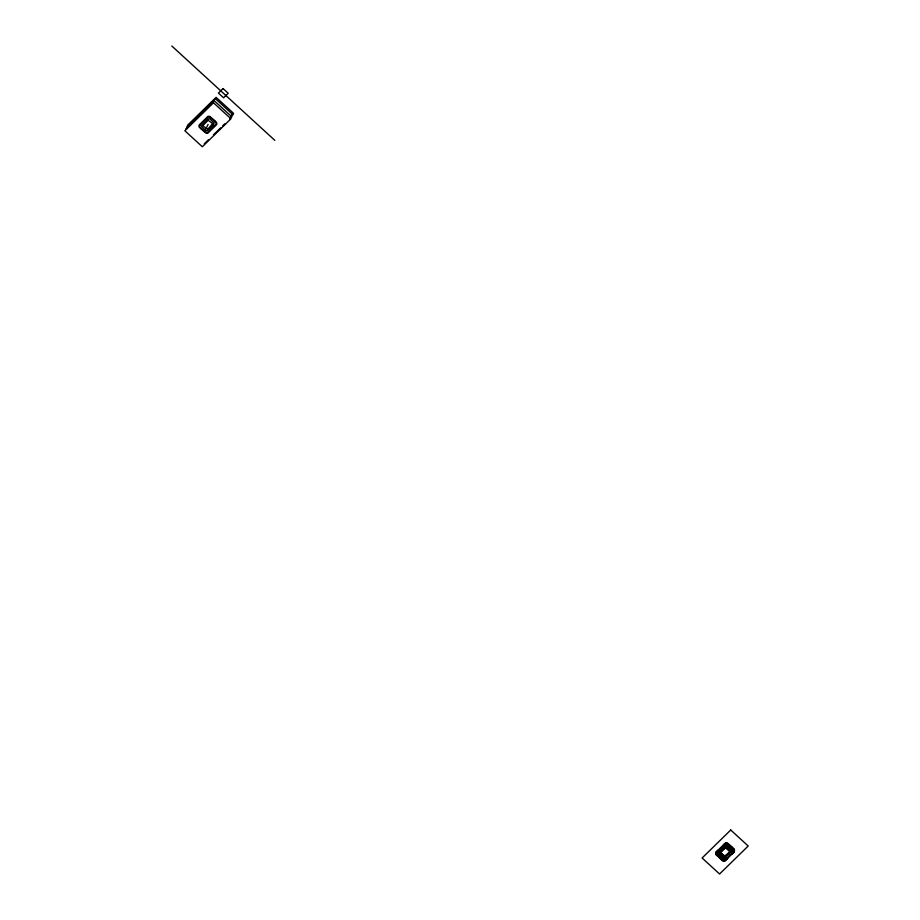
<?xml version="1.0" encoding="UTF-8"?>
<svg xmlns="http://www.w3.org/2000/svg" width="920" height="920" viewBox="0 0 920 920"><rect width="100%" height="100%" fill="white"/><g stroke="black" fill="none" stroke-linecap="round" stroke-linejoin="round"><path stroke-width="1.38" d="M733.182 851.518L731.688 853.323M733.907 851.805L732.101 853.956M205.022 130.697L208.092 124.395M732.297 847.481L733.838 849.102A3.036 2.76 26 0 1 733.976 851.817L732.308 853.748M727.846 849.643L729.192 850.873A6.693 6.095 26 0 1 729.594 851.276L729.525 852.127A9.326 8.487 26 0 0 729.801 851.828L729.951 850.919A6.831 6.221 26 0 0 729.56 850.517L728.295 849.356M717.22 851.034L716.404 852.207A2.691 2.449 26 0 0 716.565 854.277L717.554 855.508A25.84 23.529 26 0 0 718.048 855.98L718.209 856.117M717.036 851.23L716.323 852.184A3.036 2.76 26 0 0 716.461 854.921L718.359 856.267M723.108 849.712L720.716 852.736A6.704 6.095 26 0 0 721.119 853.139L721.211 853.219M719.658 852L718.899 853.863A9.303 8.476 26 0 0 719.279 854.22L723.706 858.279L725.443 857.244M721.096 851.69L720.521 852.138A12.213 11.12 26 0 0 720.164 852.506L720.946 853.679M213.394 124.786L214.153 122.923A9.303 8.476 26 0 0 213.785 122.555L209.507 118.691L208.437 118.91A18.101 16.491 26 0 0 208.046 119.266L201.63 125.568L201.652 126.626A9.303 8.476 26 0 0 202.032 126.995L206.31 130.858L207.38 130.64A18.101 16.491 26 0 0 207.77 130.284L213.221 124.959M717.784 850.459L718.417 849.838M720.969 851.817L720.498 852.184A9.326 8.487 26 0 1 720.82 851.851L720.923 851.747M729.663 851.989L729.813 851.207L726.616 848.24M731.078 851.736L731.239 851.563A23.092 21.033 26 0 0 731.641 851.161L731.86 850.16L729.767 848.619M729.341 852.196L727.984 853.519M731.906 853.105L733.723 850.77A1.518 1.38 26 0 0 733.688 850.16L731.791 847.964M720.026 851.632L719.06 852.449A23.092 21.022 26 0 0 718.669 852.851L718.324 853.668L719.647 855.002M720.958 850.724L723.66 848.079M729.525 852.127L728.744 852.782M726.639 855.933L729.341 853.288M718.98 850.344L717.117 852.495A2.323 2.116 26 0 0 717.462 854.484L717.933 855.059A15.283 13.926 26 0 0 718.359 855.462L718.796 855.864M719.187 850.137L716.588 853.242A1.518 1.38 26 0 0 716.622 853.852L718.646 856.531M728.352 854.266L731.733 850.425L726.823 845.974L725.684 846.135A18.101 16.491 26 0 0 725.293 846.492L724.396 847.366M730.687 852.104L731.4 850.149A9.303 8.476 26 0 0 731.032 849.793L730.664 849.447M187.507 125.361L216.119 97.37L233.588 113.355L230.517 116.357M208.334 105.305L212.888 100.855M186.84 126.718L215.464 98.727L232.933 114.724L230.886 116.713M185.794 128.869L214.417 100.878L231.874 116.863L229.839 118.864M204.274 143.865L208.368 139.863M213.474 134.86L220.639 127.868M222.674 125.867L224.721 123.866M721.234 851.448L725.305 847.515L726.673 847.872M723.143 849.678L724.258 848.596M720.624 853.691L723.615 856.439A7.785 7.084 26 0 0 724.005 856.773L729.077 852.564M726.995 857.911L724.132 860.154A1.518 1.38 26 0 1 723.488 860.131L722.062 859.291A23.587 21.471 26 0 1 721.579 858.855L720.946 858.279M727.122 857.796L724.902 859.625A2.288 2.093 26 0 1 722.936 859.452L721.004 857.9M727.662 858.314L725.259 860.372A3.036 2.76 26 0 1 722.361 860.326L721.441 859.659A21.528 19.607 26 0 1 720.935 859.211L720.452 858.774M723.545 845.871L726.179 843.858A1.518 1.38 26 0 1 726.823 843.881L728.237 844.721A23.587 21.471 26 0 1 728.732 845.158L729.054 845.445M723.396 846.009L725.408 844.387A2.288 2.093 26 0 1 727.363 844.56L729.169 845.997M725.063 846.572L727.042 845.721A10.66 9.706 26 0 1 727.456 846.078L727.984 846.561M723.58 849.252L724.787 848.091A9.154 8.337 26 0 1 725.029 847.86A11.994 10.925 26 0 1 725.339 847.561L725.845 847.573A7.59 6.911 26 0 1 726.294 847.952M726.731 854.76L725.247 856.186A11.994 10.925 26 0 1 724.971 856.451L723.431 855.945M725.903 856.646L725.018 857.52A18.101 16.491 26 0 1 724.626 857.877L723.269 858.291A10.66 9.706 26 0 1 722.856 857.934L722.315 857.451M727.444 858.521L725.236 860.292A2.691 2.449 26 0 1 723.039 860.211L720.59 858.314M724.822 848.044L725.627 847.688L727.708 849.516M725.018 847.745L726.294 847.239M725.627 855.83L725.523 855.922A9.154 8.337 26 0 1 725.282 856.152L721.222 853.507M723.431 844.939L725.075 843.72A3.036 2.76 26 0 1 727.95 843.686L728.858 844.353A21.528 19.607 26 0 1 729.376 844.801L730.411 846.331M725.454 856.106L724.557 856.508A7.59 6.911 26 0 1 724.005 856.06L723.913 855.968M723.649 844.732L725.052 843.64A2.691 2.449 26 0 1 727.271 843.801L729.272 845.296M724.626 857.877L723.695 858.176L720.728 855.991M725.086 843.329L727.225 843.433L731.354 847.205M725.224 860.683L723.074 860.579L719.9 857.681M725.408 844.054L727.225 844.215L733.309 849.793L733.55 851.506M724.902 859.958L723.085 859.797L717.002 854.22L716.76 852.506M726.409 848.332L727.766 848.872M726.788 847.665L730.146 851.506A12.213 11.12 26 0 1 729.779 851.874M726.88 848.067L726.685 847.573A7.785 7.084 26 0 0 726.294 847.239M729.181 848.079L726.121 845.687L718.52 853.127L723.568 858.601L732.113 850.724L728.134 846.699M723.798 855.876L721.119 853.415M720.291 858.026L718.945 856.807M171.798 46L274.827 140.357M729.997 845.376L732.147 847.331M731.492 846.745L727.559 843.134L725.178 843.226L715.886 852.322L715.863 854.565L722.752 860.878L725.132 860.786L734.424 851.69L734.447 849.447L731.653 846.894M731.377 848.01L731.952 848.55A15.283 13.915 26 0 1 732.377 848.953L732.86 849.516A2.323 2.116 26 0 1 733.206 851.529M728.732 847.251L726.282 845.388L718.198 853.288L720.912 856.152M730.054 848.458L728.686 847.63M722.085 854.726L723.304 856.152M719.532 857.336L719.969 858.325M718.646 857.118L719.313 857.727M731.803 847.619L732.262 848.033A25.817 23.517 26 0 1 732.745 848.505L734.137 849.758L734.321 851.793M730.974 846.848L733.746 849.735A2.691 2.449 26 0 1 733.918 851.817M729.169 848.067L729.836 848.688M721.728 853.702L720.394 853.15A6.831 6.221 26 0 0 720.751 853.495L720.843 853.587M721.154 853.863L721.855 854.507M719.348 857.164L716.162 854.255L715.978 852.219M199.306 127.052L200.307 128.282A25.84 23.529 26 0 0 200.802 128.743L205.781 132.986A2.691 2.449 26 0 0 207.989 133.078L216.66 124.579A2.691 2.449 26 0 0 216.499 122.498L215.498 121.267A25.817 23.517 26 0 0 215.015 120.807L210.024 116.564A2.691 2.449 26 0 0 207.816 116.472L199.157 124.97A2.691 2.449 26 0 0 199.318 127.052M202.963 125.488L203.147 125.913A6.831 6.221 26 0 0 203.504 126.27L207.724 129.225A11.994 10.925 26 0 0 208 128.961L212.658 123.636A6.831 6.221 26 0 0 212.302 123.28L208.161 120.267A11.994 10.925 26 0 0 207.805 120.589L202.975 125.442M199.95 125.097L199.87 125.258A2.323 2.116 26 0 0 200.215 127.259L200.686 127.822A15.283 13.926 26 0 0 201.112 128.237L205.689 132.238A2.288 2.093 26 0 0 207.655 132.399L215.935 124.28A2.323 2.116 26 0 0 215.602 122.291L215.13 121.727A15.283 13.915 26 0 0 214.705 121.313L210.128 117.311A2.288 2.093 26 0 0 208.15 117.15L199.95 125.097M223.054 88.55L218.431 93.081L223.583 97.796L228.206 93.265L223.054 88.55M213.486 102.775L184.862 130.778L202.331 146.763L230.943 118.772L213.486 102.775M730.733 830.012L702.109 858.003L719.578 874L748.202 846.009L730.733 830.012M725.811 843.651L716.358 852.897L716.496 854.208L723.12 860.269L724.5 860.361L733.953 851.115L733.815 849.804L727.191 843.744L725.811 843.651"/></g></svg>
